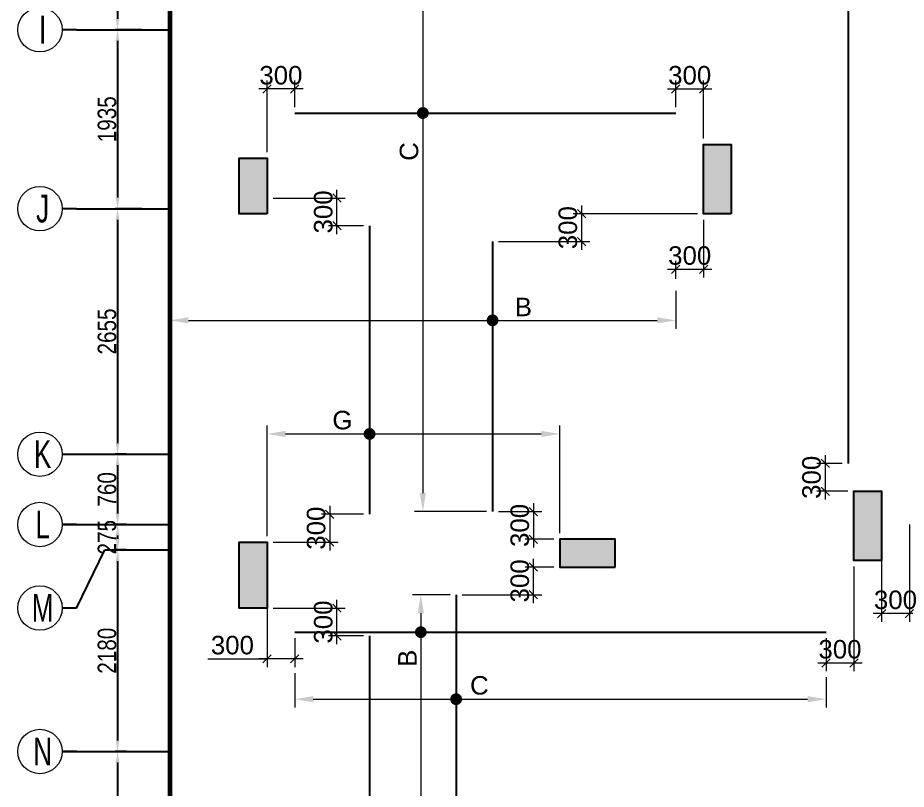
# Model space of a CAD drawing. Header units: millimetres. Extents: x 1123469 to 1752051, y -126924 to 196924.
# Drawn here: x 1561385 to 1570991, y 137396 to 145739 of the extents above; entities that cross this region are included whole.
import ezdxf
from ezdxf.enums import TextEntityAlignment as Align

# ---------------------------------------------------------------- set-up
doc = ezdxf.new("R2010")
doc.units = ezdxf.units.MM
doc.header["$LTSCALE"] = 500
doc.header["$MEASUREMENT"] = 0
doc.header["$PDMODE"] = 34
doc.linetypes.add('CONTINOUS', pattern=[0])
doc.linetypes.add('Site$0$CENTER2', pattern=[1.125, 0.75, -0.125, 0.125, -0.125])
doc.layers.get('Defpoints').update_dxf_attribs({"lineweight": 0})
for name, color, linetype in [('COL. DIM', 3, 'Continuous'), ('GRID', 7, 'Continuous'), ('GRID DIM', 7, 'Continuous'), ('reinf.', 4, 'Continuous'), ('TOWER AREA COLUMN.', 6, 'Continuous')]:
    doc.layers.add(name, color=color, linetype=linetype)
for name, color, linetype, lineweight in [('CUT OUT', 1, 'Continuous', 13), ('dim-M', 1, 'Continuous', 15), ('FOOTING', 1, 'Continuous', 15), ('GRID NO.', 7, 'Continuous', 20), ('TOWER COL HATCH', 253, 'Continuous', 20)]:
    doc.layers.add(name, color=color, linetype=linetype, lineweight=lineweight)
doc.styles.add('3mm', font='arial.ttf')
doc.styles.add('D50', font='arial.ttf', dxfattribs={"width": 0.8})
doc.dimstyles.new('INNER DIM', dxfattribs={"dimtxt": 200, "dimasz": 120, "dimexe": 25, "dimexo": 25, "dimgap": 12, "dimtad": 1, "dimdec": 0, "dimrnd": 5, "dimzin": 0, "dimdsep": 46, "dimtxsty": 'D50', "dimcen": 0.09, "dimdle": 25, "dimclrt": 6, "dimadec": 0, "dimazin": 0, "dimtfac": 1, "dimtdec": 0, "dimtofl": 0, "dimtmove": 1, "dimatfit": 3, "dimfxl": 75, "dimtolj": 1, "dimtzin": 0, "dimarcsym": 0})
doc.dimstyles.new('PARAMVEER', dxfattribs={"dimtxt": 200, "dimasz": 100, "dimexe": 0, "dimexo": 25, "dimgap": 10, "dimtad": 1, "dimdec": 0, "dimrnd": 5, "dimzin": 0, "dimdsep": 46, "dimtxsty": '3mm', "dimblk": 'OBLIQUE', "dimcen": 0.09, "dimdle": 75, "dimclrd": 1, "dimclre": 1, "dimclrt": 3, "dimadec": 0, "dimazin": 0, "dimtfac": 1, "dimtdec": 0, "dimtmove": 1, "dimatfit": 3, "dimfxl": 100, "dimtolj": 1, "dimtzin": 0, "dimlwd": 18, "dimlwe": 5, "dimarcsym": 0})

# ---------------------------------------------------------------- blocks, each defined once
blk = doc.blocks.new('GRID MARK')
at = {"layer": 'GRID NO.', "const_width": 50}
blk.add_lwpolyline([(0, -541), (0, -891)], dxfattribs=at)
at = {"layer": 'GRID NO.'}
blk.add_circle((0, 0), 541, dxfattribs=at)
at = {"layer": 'GRID NO.', "style": 'D50', "width": 0.8}
blk.add_attdef('Y1', text='', height=500, dxfattribs=at).set_placement((-33, -267), align=Align.CENTER)
blk = doc.blocks.new('*D526')
at = {"layer": 'Defpoints', "color": 0, "linetype": 'Continuous', "transparency": 16777216}
for p in [(1562752, 146779.4), (1562464.3, 145609.2), (1562752, 145609.2)]:
    blk.add_point(p, dxfattribs=at)
at = {"layer": 'GRID DIM', "color": 0, "linetype": 'Continuous', "lineweight": -2, "transparency": 16777216}
for p, q in [((1562727, 146779.4), (1562439.3, 146779.4)), ((1562727, 145609.2), (1562439.3, 145609.2))]:
    blk.add_line(p, q, dxfattribs=at)
at = {"layer": 'GRID DIM', "linetype": 'Continuous', "lineweight": -2, "transparency": 16777216}
blk.add_line((1562464.3, 146659.4), (1562464.3, 145729.2), dxfattribs=at)
at = {"layer": 'GRID DIM', "linetype": 'Continuous', "transparency": 16777216}
for points in [[(1562444.3, 146659.4), (1562484.3, 146659.4), (1562464.3, 146779.4)], [(1562444.3, 145729.2), (1562484.3, 145729.2), (1562464.3, 145609.2)]]:
    blk.add_solid(points, dxfattribs=at)
at = {"layer": 'GRID DIM', "linetype": 'Continuous', "transparency": 16777216, "insert": (1562350.2, 146194.3), "char_height": 200, "attachment_point": 5, "rotation": 90, "style": 'D50'}
blk.add_mtext('\\A1;1170', dxfattribs=at)
blk = doc.blocks.new('*D527')
at = {"layer": 'Defpoints', "color": 0, "linetype": 'Continuous', "transparency": 16777216}
for p in [(1562752, 145609.2), (1562464.3, 143674.2), (1562752, 143674.2)]:
    blk.add_point(p, dxfattribs=at)
at = {"layer": 'GRID DIM', "color": 0, "linetype": 'Continuous', "lineweight": -2, "transparency": 16777216}
for p, q in [((1562727, 145609.2), (1562439.3, 145609.2)), ((1562727, 143674.2), (1562439.3, 143674.2))]:
    blk.add_line(p, q, dxfattribs=at)
at = {"layer": 'GRID DIM', "linetype": 'Continuous', "lineweight": -2, "transparency": 16777216}
blk.add_line((1562464.3, 145489.2), (1562464.3, 143794.2), dxfattribs=at)
at = {"layer": 'GRID DIM', "linetype": 'Continuous', "transparency": 16777216}
for points in [[(1562444.3, 145489.2), (1562484.3, 145489.2), (1562464.3, 145609.2)], [(1562444.3, 143794.2), (1562484.3, 143794.2), (1562464.3, 143674.2)]]:
    blk.add_solid(points, dxfattribs=at)
at = {"layer": 'GRID DIM', "linetype": 'Continuous', "transparency": 16777216, "insert": (1562350.2, 144641.7), "char_height": 200, "attachment_point": 5, "rotation": 90, "style": 'D50'}
blk.add_mtext('\\A1;1935', dxfattribs=at)
blk = doc.blocks.new('*D528')
at = {"layer": 'Defpoints', "color": 0, "linetype": 'Continuous', "transparency": 16777216}
for p in [(1562752, 143674.2), (1562464.3, 141019.2), (1562586.6, 141019.2)]:
    blk.add_point(p, dxfattribs=at)
at = {"layer": 'GRID DIM', "color": 0, "linetype": 'Continuous', "lineweight": -2, "transparency": 16777216}
for p, q in [((1562727, 143674.2), (1562439.3, 143674.2)), ((1562561.6, 141019.2), (1562439.3, 141019.2))]:
    blk.add_line(p, q, dxfattribs=at)
at = {"layer": 'GRID DIM', "linetype": 'Continuous', "lineweight": -2, "transparency": 16777216}
blk.add_line((1562464.3, 143554.2), (1562464.3, 141139.2), dxfattribs=at)
at = {"layer": 'GRID DIM', "linetype": 'Continuous', "transparency": 16777216}
for points in [[(1562444.3, 143554.2), (1562484.3, 143554.2), (1562464.3, 143674.2)], [(1562444.3, 141139.2), (1562484.3, 141139.2), (1562464.3, 141019.2)]]:
    blk.add_solid(points, dxfattribs=at)
at = {"layer": 'GRID DIM', "linetype": 'Continuous', "transparency": 16777216, "insert": (1562350.2, 142346.7), "char_height": 200, "attachment_point": 5, "rotation": 90, "style": 'D50'}
blk.add_mtext('\\A1;2655', dxfattribs=at)
blk = doc.blocks.new('*D529')
at = {"layer": 'Defpoints', "color": 0, "linetype": 'Continuous', "transparency": 16777216}
for p in [(1562586.6, 141019.2), (1562464.3, 140259.2), (1562586.6, 140259.2)]:
    blk.add_point(p, dxfattribs=at)
at = {"layer": 'GRID DIM', "color": 0, "linetype": 'Continuous', "lineweight": -2, "transparency": 16777216}
for p, q in [((1562561.6, 141019.2), (1562439.3, 141019.2)), ((1562561.6, 140259.2), (1562439.3, 140259.2))]:
    blk.add_line(p, q, dxfattribs=at)
at = {"layer": 'GRID DIM', "linetype": 'Continuous', "lineweight": -2, "transparency": 16777216}
blk.add_line((1562464.3, 140899.2), (1562464.3, 140379.2), dxfattribs=at)
at = {"layer": 'GRID DIM', "linetype": 'Continuous', "transparency": 16777216}
for points in [[(1562444.3, 140899.2), (1562484.3, 140899.2), (1562464.3, 141019.2)], [(1562444.3, 140379.2), (1562484.3, 140379.2), (1562464.3, 140259.2)]]:
    blk.add_solid(points, dxfattribs=at)
at = {"layer": 'GRID DIM', "linetype": 'Continuous', "transparency": 16777216, "insert": (1562350.2, 140639.2), "char_height": 200, "attachment_point": 5, "rotation": 90, "style": 'D50'}
blk.add_mtext('\\A1;760', dxfattribs=at)
blk = doc.blocks.new('*D530')
at = {"layer": 'Defpoints', "color": 0, "linetype": 'Continuous', "transparency": 16777216}
for p in [(1562586.6, 140259.2), (1562464.3, 139984.4), (1562586.6, 139984.4)]:
    blk.add_point(p, dxfattribs=at)
at = {"layer": 'GRID DIM', "color": 0, "linetype": 'Continuous', "lineweight": -2, "transparency": 16777216}
for p, q in [((1562561.6, 140259.2), (1562439.3, 140259.2)), ((1562561.6, 139984.4), (1562439.3, 139984.4))]:
    blk.add_line(p, q, dxfattribs=at)
at = {"layer": 'GRID DIM', "linetype": 'Continuous', "lineweight": -2, "transparency": 16777216}
blk.add_line((1562464.3, 140139.2), (1562464.3, 140104.4), dxfattribs=at)
at = {"layer": 'GRID DIM', "linetype": 'Continuous', "transparency": 16777216}
for points in [[(1562444.3, 140139.2), (1562484.3, 140139.2), (1562464.3, 140259.2)], [(1562444.3, 140104.4), (1562484.3, 140104.4), (1562464.3, 139984.4)]]:
    blk.add_solid(points, dxfattribs=at)
at = {"layer": 'GRID DIM', "linetype": 'Continuous', "transparency": 16777216, "insert": (1562350.2, 140121.8), "char_height": 200, "attachment_point": 5, "rotation": 90, "style": 'D50'}
blk.add_mtext('\\A1;275', dxfattribs=at)
blk = doc.blocks.new('*D531')
at = {"layer": 'Defpoints', "color": 0, "linetype": 'Continuous', "transparency": 16777216}
for p in [(1562586.6, 139984.4), (1562464.3, 137804.5), (1562586.6, 137804.5)]:
    blk.add_point(p, dxfattribs=at)
at = {"layer": 'GRID DIM', "color": 0, "linetype": 'Continuous', "lineweight": -2, "transparency": 16777216}
for p, q in [((1562561.6, 139984.4), (1562439.3, 139984.4)), ((1562561.6, 137804.5), (1562439.3, 137804.5))]:
    blk.add_line(p, q, dxfattribs=at)
at = {"layer": 'GRID DIM', "linetype": 'Continuous', "lineweight": -2, "transparency": 16777216}
blk.add_line((1562464.3, 139864.4), (1562464.3, 137924.5), dxfattribs=at)
at = {"layer": 'GRID DIM', "linetype": 'Continuous', "transparency": 16777216}
for points in [[(1562444.3, 139864.4), (1562484.3, 139864.4), (1562464.3, 139984.4)], [(1562444.3, 137924.5), (1562484.3, 137924.5), (1562464.3, 137804.5)]]:
    blk.add_solid(points, dxfattribs=at)
at = {"layer": 'GRID DIM', "linetype": 'Continuous', "transparency": 16777216, "insert": (1562350.2, 138894.4), "char_height": 200, "attachment_point": 5, "rotation": 90, "style": 'D50'}
blk.add_mtext('\\A1;2180', dxfattribs=at)
blk = doc.blocks.new('*D532')
at = {"layer": 'Defpoints', "color": 0, "linetype": 'Continuous', "transparency": 16777216}
for p in [(1562586.6, 137804.5), (1562464.3, 135624.3), (1562586.6, 135624.3)]:
    blk.add_point(p, dxfattribs=at)
at = {"layer": 'GRID DIM', "color": 0, "linetype": 'Continuous', "lineweight": -2, "transparency": 16777216}
for p, q in [((1562561.6, 137804.5), (1562439.3, 137804.5)), ((1562561.6, 135624.3), (1562439.3, 135624.3))]:
    blk.add_line(p, q, dxfattribs=at)
at = {"layer": 'GRID DIM', "linetype": 'Continuous', "lineweight": -2, "transparency": 16777216}
blk.add_line((1562464.3, 137684.5), (1562464.3, 135744.3), dxfattribs=at)
at = {"layer": 'GRID DIM', "linetype": 'Continuous', "transparency": 16777216}
for points in [[(1562444.3, 137684.5), (1562484.3, 137684.5), (1562464.3, 137804.5)], [(1562444.3, 135744.3), (1562484.3, 135744.3), (1562464.3, 135624.3)]]:
    blk.add_solid(points, dxfattribs=at)
at = {"layer": 'GRID DIM', "linetype": 'Continuous', "transparency": 16777216, "insert": (1562350.2, 136714.4), "char_height": 200, "attachment_point": 5, "rotation": 90, "style": 'D50'}
blk.add_mtext('\\A1;2180', dxfattribs=at)
blk = doc.blocks.new('3tgra')
at = {"layer": 'TOWER COL HATCH'}
h = blk.add_hatch(color=253, dxfattribs=at)
h.dxf.hatch_style = 1
h.paths.add_polyline_path([(1370960.6, 80596.9), (1370660.6, 80596.9), (1370660.6, 81346.9), (1370960.6, 81346.9)])
h = blk.add_hatch(color=253, dxfattribs=at)
h.dxf.hatch_style = 1
h.paths.add_polyline_path([(1365940.6, 80596.9), (1365640.6, 80596.9), (1365640.6, 81196.9), (1365940.6, 81196.9)])
h = blk.add_hatch(color=253, dxfattribs=at)
h.dxf.hatch_style = 1
h.paths.add_polyline_path([(1372585.5, 76846.9), (1372285.5, 76846.9), (1372285.5, 77596.9), (1372585.5, 77596.9)])
h = blk.add_hatch(color=253, dxfattribs=at)
h.dxf.hatch_style = 1
h.paths.add_polyline_path([(1365940.6, 76331.9), (1365640.6, 76331.9), (1365640.6, 77046.9), (1365940.6, 77046.9)])
h = blk.add_hatch(color=253, dxfattribs=at)
h.dxf.hatch_style = 1
h.paths.add_polyline_path([(1369705.6, 76776.9), (1369705.6, 77076.9), (1369105.6, 77076.9), (1369105.6, 76776.9)])
at = {"layer": 'TOWER AREA COLUMN.', "color": 4}
for points in [[(1370960.6, 80596.9), (1370660.6, 80596.9), (1370660.6, 81346.9), (1370960.6, 81346.9)], [(1365940.6, 80596.9), (1365640.6, 80596.9), (1365640.6, 81196.9), (1365940.6, 81196.9)], [(1372585.5, 76846.9), (1372285.5, 76846.9), (1372285.5, 77596.9), (1372585.5, 77596.9)], [(1365940.6, 76331.9), (1365640.6, 76331.9), (1365640.6, 77046.9), (1365940.6, 77046.9)], [(1369705.6, 76776.9), (1369705.6, 77076.9), (1369105.6, 77076.9), (1369105.6, 76776.9)]]:
    blk.add_lwpolyline(points, close=True, dxfattribs=at)
blk = doc.blocks.new('_Oblique')
at = {"color": 0, "linetype": 'ByBlock', "lineweight": -2}
blk.add_line((-0.5, -0.5), (0.5, 0.5), dxfattribs=at)
blk = doc.blocks.new('*D624')
at = {"layer": 'COL. DIM', "color": 1, "lineweight": 18, "ltscale": 10, "transparency": 16777216}
blk.add_line((1570115.3, 141009.4), (1570115.3, 140529.4), dxfattribs=at)
at = {"layer": 'COL. DIM', "color": 1, "linetype": 'CONTINOUS', "lineweight": 5, "ltscale": 10, "transparency": 16777216}
for p, q in [((1570296.9, 140919.4), (1570025.3, 140919.4)), ((1570359.9, 140619.4), (1570025.3, 140619.4))]:
    blk.add_line(p, q, dxfattribs=at)
at = {"layer": 'Defpoints', "color": 0, "ltscale": 10, "transparency": 16777216}
for p in [(1570361.9, 140919.4), (1570115.3, 140619.4), (1570424.9, 140619.4)]:
    blk.add_point(p, dxfattribs=at)
at = {"layer": 'COL. DIM', "color": 1, "lineweight": 18, "ltscale": 10, "transparency": 16777216, "xscale": 90, "yscale": 90, "zscale": 90}
for p, rotation in [((1570115.3, 140919.4), 90), ((1570115.3, 140619.4), 270)]:
    blk.add_blockref('_Oblique', p, dxfattribs=dict(at, rotation=rotation))
at = {"layer": 'COL. DIM', "color": 3, "ltscale": 10, "transparency": 16777216, "insert": (1569968.1, 140769.4), "char_height": 200, "attachment_point": 5, "rotation": 90, "style": '3mm'}
blk.add_mtext('\\A1;300', dxfattribs=at)
blk = doc.blocks.new('*D625')
at = {"layer": 'COL. DIM', "color": 1, "linetype": 'CONTINOUS', "lineweight": 5, "ltscale": 10, "transparency": 16777216}
for p, q in [((1564080, 144284.4), (1564080, 145059.2)), ((1564380, 144774.1), (1564380, 145059.2))]:
    blk.add_line(p, q, dxfattribs=at)
at = {"layer": 'COL. DIM', "color": 1, "lineweight": 18, "ltscale": 10, "transparency": 16777216}
blk.add_line((1564470, 144969.2), (1563990, 144969.2), dxfattribs=at)
at = {"layer": 'Defpoints', "color": 0, "ltscale": 10, "transparency": 16777216}
for p in [(1564080, 144969.2), (1564380, 144709.1), (1564080, 144219.4)]:
    blk.add_point(p, dxfattribs=at)
at = {"layer": 'COL. DIM', "color": 1, "lineweight": 18, "ltscale": 10, "transparency": 16777216, "xscale": 90, "yscale": 90, "zscale": 90, "rotation": 180}
blk.add_blockref('_Oblique', (1564080, 144969.2), dxfattribs=at)
at = {"layer": 'COL. DIM', "color": 1, "lineweight": 18, "ltscale": 10, "transparency": 16777216, "xscale": 90, "yscale": 90, "zscale": 90}
blk.add_blockref('_Oblique', (1564380, 144969.2), dxfattribs=at)
at = {"layer": 'COL. DIM', "color": 3, "ltscale": 10, "transparency": 16777216, "insert": (1564230, 145116.4), "char_height": 200, "attachment_point": 5, "style": '3mm'}
blk.add_mtext('\\A1;300', dxfattribs=at)
blk = doc.blocks.new('*D626')
at = {"layer": 'COL. DIM', "color": 1, "linetype": 'CONTINOUS', "lineweight": 5, "ltscale": 10, "transparency": 16777216}
for p, q in [((1565773.7, 148629.4), (1565854.7, 148629.4)), ((1566453.7, 140399.4), (1565674.7, 140399.4))]:
    blk.add_line(p, q, dxfattribs=at)
at = {"layer": 'COL. DIM', "color": 1, "lineweight": 18, "ltscale": 10, "transparency": 16777216}
blk.add_line((1565764.7, 148429.4), (1565764.7, 140599.4), dxfattribs=at)
at = {"layer": 'COL. DIM', "color": 1, "ltscale": 10, "transparency": 16777216}
for points in [[(1565731.4, 148429.4), (1565798.1, 148429.4), (1565764.7, 148629.4)], [(1565731.4, 140599.4), (1565798.1, 140599.4), (1565764.7, 140399.4)]]:
    blk.add_solid(points, dxfattribs=at)
at = {"layer": 'Defpoints', "color": 0, "ltscale": 10, "transparency": 16777216}
for p in [(1565708.7, 148629.4), (1565764.7, 140399.4), (1566518.7, 140399.4)]:
    blk.add_point(p, dxfattribs=at)
at = {"layer": 'COL. DIM', "color": 3, "ltscale": 10, "transparency": 16777216, "insert": (1565616.3, 144293), "char_height": 200, "attachment_point": 5, "rotation": 90, "style": '3mm'}
blk.add_mtext('\\A1;C', dxfattribs=at)
blk = doc.blocks.new('*D627')
at = {"layer": 'COL. DIM', "color": 1, "linetype": 'CONTINOUS', "lineweight": 5, "ltscale": 10, "transparency": 16777216}
for p, q in [((1568500, 144774.1), (1568500, 145059.2)), ((1568800, 144434.4), (1568800, 145059.2))]:
    blk.add_line(p, q, dxfattribs=at)
at = {"layer": 'COL. DIM', "color": 1, "lineweight": 18, "ltscale": 10, "transparency": 16777216}
blk.add_line((1568410, 144969.2), (1568890, 144969.2), dxfattribs=at)
at = {"layer": 'Defpoints', "color": 0, "ltscale": 10, "transparency": 16777216}
for p in [(1568800, 144969.2), (1568500, 144709.1), (1568800, 144369.4)]:
    blk.add_point(p, dxfattribs=at)
at = {"layer": 'COL. DIM', "color": 1, "lineweight": 18, "ltscale": 10, "transparency": 16777216, "xscale": 90, "yscale": 90, "zscale": 90, "rotation": 180}
blk.add_blockref('_Oblique', (1568500, 144969.2), dxfattribs=at)
at = {"layer": 'COL. DIM', "color": 1, "lineweight": 18, "ltscale": 10, "transparency": 16777216, "xscale": 90, "yscale": 90, "zscale": 90}
blk.add_blockref('_Oblique', (1568800, 144969.2), dxfattribs=at)
at = {"layer": 'COL. DIM', "color": 3, "ltscale": 10, "transparency": 16777216, "insert": (1568650, 145116.4), "char_height": 200, "attachment_point": 5, "style": '3mm'}
blk.add_mtext('\\A1;300', dxfattribs=at)
blk = doc.blocks.new('*D628')
at = {"layer": 'COL. DIM', "color": 1, "linetype": 'CONTINOUS', "lineweight": 5, "ltscale": 10, "transparency": 16777216}
for p, q in [((1571024.9, 140257.6), (1571024.9, 139206.2)), ((1570724.9, 139940.3), (1570724.9, 139206.2))]:
    blk.add_line(p, q, dxfattribs=at)
at = {"layer": 'COL. DIM', "color": 1, "lineweight": 18, "ltscale": 10, "transparency": 16777216}
blk.add_line((1571114.9, 139296.2), (1570634.9, 139296.2), dxfattribs=at)
at = {"layer": 'Defpoints', "color": 0, "ltscale": 10, "transparency": 16777216}
for p in [(1571024.9, 140322.6), (1570724.9, 140005.3), (1570724.9, 139296.2)]:
    blk.add_point(p, dxfattribs=at)
at = {"layer": 'COL. DIM', "color": 1, "lineweight": 18, "ltscale": 10, "transparency": 16777216, "xscale": 90, "yscale": 90, "zscale": 90, "rotation": 180}
blk.add_blockref('_Oblique', (1570724.9, 139296.2), dxfattribs=at)
at = {"layer": 'COL. DIM', "color": 1, "lineweight": 18, "ltscale": 10, "transparency": 16777216, "xscale": 90, "yscale": 90, "zscale": 90}
blk.add_blockref('_Oblique', (1571024.9, 139296.2), dxfattribs=at)
at = {"layer": 'COL. DIM', "color": 3, "ltscale": 10, "transparency": 16777216, "insert": (1570874.9, 139443.4), "char_height": 200, "attachment_point": 5, "style": '3mm'}
blk.add_mtext('\\A1;300', dxfattribs=at)
blk = doc.blocks.new('*D632')
at = {"layer": 'COL. DIM', "color": 1, "linetype": 'CONTINOUS', "lineweight": 5, "ltscale": 10, "transparency": 16777216}
for p, q in [((1564080, 139434.4), (1564080, 138716.5)), ((1564380, 139029.9), (1564380, 138716.5))]:
    blk.add_line(p, q, dxfattribs=at)
at = {"layer": 'COL. DIM', "color": 1, "lineweight": 18, "ltscale": 10, "transparency": 16777216}
for p, q in [((1563439.8, 138806.5), (1564080, 138806.5)), ((1564470, 138806.5), (1563990, 138806.5))]:
    blk.add_line(p, q, dxfattribs=at)
at = {"layer": 'Defpoints', "color": 0, "ltscale": 10, "transparency": 16777216}
for p in [(1564080, 139499.4), (1564380, 139094.9), (1564080, 138806.5)]:
    blk.add_point(p, dxfattribs=at)
at = {"layer": 'COL. DIM', "color": 1, "lineweight": 18, "ltscale": 10, "transparency": 16777216, "xscale": 90, "yscale": 90, "zscale": 90, "rotation": 180}
blk.add_blockref('_Oblique', (1564080, 138806.5), dxfattribs=at)
at = {"layer": 'COL. DIM', "color": 1, "lineweight": 18, "ltscale": 10, "transparency": 16777216, "xscale": 90, "yscale": 90, "zscale": 90}
blk.add_blockref('_Oblique', (1564380, 138806.5), dxfattribs=at)
at = {"layer": 'COL. DIM', "color": 3, "ltscale": 10, "transparency": 16777216, "insert": (1563705.3, 138953.7), "char_height": 200, "attachment_point": 5, "style": '3mm'}
blk.add_mtext('\\A1;300', dxfattribs=at)
blk = doc.blocks.new('*D633')
at = {"layer": 'COL. DIM', "color": 1, "linetype": 'CONTINOUS', "lineweight": 5, "ltscale": 10, "transparency": 16777216}
for p, q in [((1566059.3, 139499.4), (1565652.8, 139499.4)), ((1566059.3, 136039.3), (1565652.8, 136039.3))]:
    blk.add_line(p, q, dxfattribs=at)
at = {"layer": 'COL. DIM', "color": 1, "lineweight": 18, "ltscale": 10, "transparency": 16777216}
blk.add_line((1565742.8, 139299.4), (1565742.8, 136239.3), dxfattribs=at)
at = {"layer": 'COL. DIM', "color": 1, "ltscale": 10, "transparency": 16777216}
for points in [[(1565709.5, 139299.4), (1565776.2, 139299.4), (1565742.8, 139499.4)], [(1565709.5, 136239.3), (1565776.2, 136239.3), (1565742.8, 136039.3)]]:
    blk.add_solid(points, dxfattribs=at)
at = {"layer": 'Defpoints', "color": 0, "ltscale": 10, "transparency": 16777216}
for p in [(1566124.3, 139499.4), (1565742.8, 136039.3), (1566124.3, 136039.3)]:
    blk.add_point(p, dxfattribs=at)
at = {"layer": 'COL. DIM', "color": 3, "ltscale": 10, "transparency": 16777216, "insert": (1565597.8, 138812.1), "char_height": 200, "attachment_point": 5, "rotation": 90, "style": '3mm'}
blk.add_mtext('\\A1;B', dxfattribs=at)
blk = doc.blocks.new('*D634')
at = {"layer": 'COL. DIM', "color": 1, "linetype": 'CONTINOUS', "lineweight": 5, "ltscale": 10, "transparency": 16777216}
for p, q in [((1570424.9, 139804.4), (1570424.9, 138671.5)), ((1570124.9, 139029.9), (1570124.9, 138671.5))]:
    blk.add_line(p, q, dxfattribs=at)
at = {"layer": 'COL. DIM', "color": 1, "lineweight": 18, "ltscale": 10, "transparency": 16777216}
blk.add_line((1570034.9, 138761.5), (1570514.9, 138761.5), dxfattribs=at)
at = {"layer": 'Defpoints', "color": 0, "ltscale": 10, "transparency": 16777216}
for p in [(1570424.9, 139869.4), (1570124.9, 139094.9), (1570424.9, 138761.5)]:
    blk.add_point(p, dxfattribs=at)
at = {"layer": 'COL. DIM', "color": 1, "lineweight": 18, "ltscale": 10, "transparency": 16777216, "xscale": 90, "yscale": 90, "zscale": 90, "rotation": 180}
blk.add_blockref('_Oblique', (1570124.9, 138761.5), dxfattribs=at)
at = {"layer": 'COL. DIM', "color": 1, "lineweight": 18, "ltscale": 10, "transparency": 16777216, "xscale": 90, "yscale": 90, "zscale": 90}
blk.add_blockref('_Oblique', (1570424.9, 138761.5), dxfattribs=at)
at = {"layer": 'COL. DIM', "color": 3, "ltscale": 10, "transparency": 16777216, "insert": (1570274.9, 138908.7), "char_height": 200, "attachment_point": 5, "style": '3mm'}
blk.add_mtext('\\A1;300', dxfattribs=at)
blk = doc.blocks.new('*D673')
at = {"layer": 'COL. DIM', "color": 1, "linetype": 'CONTINOUS', "lineweight": 5, "ltscale": 10, "transparency": 16777216}
for p, q in [((1563030, 143079.7), (1563030, 142376.9)), ((1568500, 142787.5), (1568500, 142376.9))]:
    blk.add_line(p, q, dxfattribs=at)
at = {"layer": 'COL. DIM', "color": 1, "lineweight": 18, "ltscale": 10, "transparency": 16777216}
blk.add_line((1563230, 142466.9), (1568300, 142466.9), dxfattribs=at)
at = {"layer": 'COL. DIM', "color": 1, "ltscale": 10, "transparency": 16777216}
for points in [[(1563230, 142500.2), (1563230, 142433.5), (1563030, 142466.9)], [(1568300, 142500.2), (1568300, 142433.5), (1568500, 142466.9)]]:
    blk.add_solid(points, dxfattribs=at)
at = {"layer": 'Defpoints', "color": 0, "ltscale": 10, "transparency": 16777216}
for p in [(1563030, 143144.7), (1568500, 142852.5), (1568500, 142466.9)]:
    blk.add_point(p, dxfattribs=at)
at = {"layer": 'COL. DIM', "color": 3, "ltscale": 10, "transparency": 16777216, "insert": (1566851.6, 142611.9), "char_height": 200, "width": 21.479, "attachment_point": 5, "style": '3mm'}
blk.add_mtext('\\A1;B', dxfattribs=at)
blk = doc.blocks.new('*D679')
at = {"layer": 'COL. DIM', "color": 1, "linetype": 'CONTINOUS', "lineweight": 5, "ltscale": 10, "transparency": 16777216}
for p, q in [((1564380, 138651.5), (1564380, 138280.1)), ((1570124.9, 138606.5), (1570124.9, 138280.1))]:
    blk.add_line(p, q, dxfattribs=at)
at = {"layer": 'COL. DIM', "color": 1, "lineweight": 18, "ltscale": 10, "transparency": 16777216}
blk.add_line((1564580, 138370.1), (1569924.9, 138370.1), dxfattribs=at)
at = {"layer": 'COL. DIM', "color": 1, "ltscale": 10, "transparency": 16777216}
for points in [[(1564580, 138403.4), (1564580, 138336.7), (1564380, 138370.1)], [(1569924.9, 138403.4), (1569924.9, 138336.7), (1570124.9, 138370.1)]]:
    blk.add_solid(points, dxfattribs=at)
at = {"layer": 'Defpoints', "color": 0, "ltscale": 10, "transparency": 16777216}
for p in [(1564380, 138716.5), (1570124.9, 138671.5), (1570124.9, 138370.1)]:
    blk.add_point(p, dxfattribs=at)
at = {"layer": 'COL. DIM', "color": 3, "ltscale": 10, "transparency": 16777216, "insert": (1566375.8, 138518.5), "char_height": 200, "width": 21.479, "attachment_point": 5, "style": '3mm'}
blk.add_mtext('\\A1;C', dxfattribs=at)
blk = doc.blocks.new('*D823')
at = {"layer": 'COL. DIM', "color": 1, "linetype": 'CONTINOUS', "lineweight": 5, "ltscale": 10, "transparency": 16777216}
for p, q in [((1568735, 143619.4), (1567390.8, 143619.4)), ((1566583.7, 143319.4), (1567570.8, 143319.4))]:
    blk.add_line(p, q, dxfattribs=at)
at = {"layer": 'COL. DIM', "color": 1, "lineweight": 18, "ltscale": 10, "transparency": 16777216}
blk.add_line((1567480.8, 143709.4), (1567480.8, 143229.4), dxfattribs=at)
at = {"layer": 'Defpoints', "color": 0, "ltscale": 10, "transparency": 16777216}
for p in [(1568800, 143619.4), (1566518.7, 143319.4), (1567480.8, 143319.4)]:
    blk.add_point(p, dxfattribs=at)
at = {"layer": 'COL. DIM', "color": 1, "lineweight": 18, "ltscale": 10, "transparency": 16777216, "xscale": 90, "yscale": 90, "zscale": 90}
for p, rotation in [((1567480.8, 143619.4), 90), ((1567480.8, 143319.4), 270)]:
    blk.add_blockref('_Oblique', p, dxfattribs=dict(at, rotation=rotation))
at = {"layer": 'COL. DIM', "color": 3, "ltscale": 10, "transparency": 16777216, "insert": (1567333.6, 143469.4), "char_height": 200, "attachment_point": 5, "rotation": 90, "style": '3mm'}
blk.add_mtext('\\A1;300', dxfattribs=at)
blk = doc.blocks.new('*D826')
at = {"layer": 'COL. DIM', "color": 1, "lineweight": 18, "ltscale": 10, "transparency": 16777216}
blk.add_line((1564835.9, 138964.4), (1564835.9, 139444.4), dxfattribs=at)
at = {"layer": 'COL. DIM', "color": 1, "linetype": 'CONTINOUS', "lineweight": 5, "ltscale": 10, "transparency": 16777216}
for p, q in [((1564145, 139354.4), (1564925.9, 139354.4)), ((1565123.9, 139054.4), (1564745.9, 139054.4))]:
    blk.add_line(p, q, dxfattribs=at)
at = {"layer": 'Defpoints', "color": 0, "ltscale": 10, "transparency": 16777216}
for p in [(1564080, 139354.4), (1564835.9, 139354.4), (1565188.9, 139054.4)]:
    blk.add_point(p, dxfattribs=at)
at = {"layer": 'COL. DIM', "color": 1, "lineweight": 18, "ltscale": 10, "transparency": 16777216, "xscale": 90, "yscale": 90, "zscale": 90}
for p, rotation in [((1564835.9, 139354.4), 90), ((1564835.9, 139054.4), 270)]:
    blk.add_blockref('_Oblique', p, dxfattribs=dict(at, rotation=rotation))
at = {"layer": 'COL. DIM', "color": 3, "ltscale": 10, "transparency": 16777216, "insert": (1564688.7, 139204.4), "char_height": 200, "attachment_point": 5, "rotation": 90, "style": '3mm'}
blk.add_mtext('\\A1;300', dxfattribs=at)
blk = doc.blocks.new('*D827')
at = {"layer": 'COL. DIM', "color": 1, "linetype": 'CONTINOUS', "lineweight": 5, "ltscale": 10, "transparency": 16777216}
for p, q in [((1564080, 140134.4), (1564080, 141328.5)), ((1567245, 140164.4), (1567245, 141328.5))]:
    blk.add_line(p, q, dxfattribs=at)
at = {"layer": 'COL. DIM', "color": 1, "lineweight": 18, "ltscale": 10, "transparency": 16777216}
blk.add_line((1564280, 141238.5), (1567045, 141238.5), dxfattribs=at)
at = {"layer": 'COL. DIM', "color": 1, "ltscale": 10, "transparency": 16777216}
for points in [[(1564280, 141271.9), (1564280, 141205.2), (1564080, 141238.5)], [(1567045, 141271.9), (1567045, 141205.2), (1567245, 141238.5)]]:
    blk.add_solid(points, dxfattribs=at)
at = {"layer": 'Defpoints', "color": 0, "ltscale": 10, "transparency": 16777216}
for p in [(1567245, 141238.5), (1564080, 140069.4), (1567245, 140099.4)]:
    blk.add_point(p, dxfattribs=at)
at = {"layer": 'COL. DIM', "color": 3, "ltscale": 10, "transparency": 16777216, "insert": (1564895, 141386.9), "char_height": 200, "width": 21.479, "attachment_point": 5, "style": '3mm'}
blk.add_mtext('\\A1;G', dxfattribs=at)
blk = doc.blocks.new('*D829')
at = {"layer": 'COL. DIM', "color": 1, "lineweight": 18, "ltscale": 10, "transparency": 16777216}
blk.add_line((1564758.9, 140459.4), (1564758.9, 139979.4), dxfattribs=at)
at = {"layer": 'COL. DIM', "color": 1, "linetype": 'CONTINOUS', "lineweight": 5, "ltscale": 10, "transparency": 16777216}
for p, q in [((1565123.9, 140369.4), (1564668.9, 140369.4)), ((1564145, 140069.4), (1564848.9, 140069.4))]:
    blk.add_line(p, q, dxfattribs=at)
at = {"layer": 'Defpoints', "color": 0, "ltscale": 10, "transparency": 16777216}
for p in [(1565188.9, 140369.4), (1564080, 140069.4), (1564758.9, 140069.4)]:
    blk.add_point(p, dxfattribs=at)
at = {"layer": 'COL. DIM', "color": 1, "lineweight": 18, "ltscale": 10, "transparency": 16777216, "xscale": 90, "yscale": 90, "zscale": 90}
for p, rotation in [((1564758.9, 140369.4), 90), ((1564758.9, 140069.4), 270)]:
    blk.add_blockref('_Oblique', p, dxfattribs=dict(at, rotation=rotation))
at = {"layer": 'COL. DIM', "color": 3, "ltscale": 10, "transparency": 16777216, "insert": (1564611.7, 140219.4), "char_height": 200, "attachment_point": 5, "rotation": 90, "style": '3mm'}
blk.add_mtext('\\A1;300', dxfattribs=at)
blk = doc.blocks.new('*D828')
at = {"layer": 'COL. DIM', "color": 1, "lineweight": 18, "ltscale": 10, "transparency": 16777216}
blk.add_line((1564835.9, 143399.5), (1564835.9, 143879.5), dxfattribs=at)
at = {"layer": 'COL. DIM', "color": 1, "linetype": 'CONTINOUS', "lineweight": 5, "ltscale": 10, "transparency": 16777216}
for p, q in [((1564145, 143789.5), (1564925.9, 143789.5)), ((1565123.9, 143489.5), (1564745.9, 143489.5))]:
    blk.add_line(p, q, dxfattribs=at)
at = {"layer": 'Defpoints', "color": 0, "ltscale": 10, "transparency": 16777216}
for p in [(1564080, 143789.5), (1564835.9, 143789.5), (1565188.9, 143489.5)]:
    blk.add_point(p, dxfattribs=at)
at = {"layer": 'COL. DIM', "color": 1, "lineweight": 18, "ltscale": 10, "transparency": 16777216, "xscale": 90, "yscale": 90, "zscale": 90}
for p, rotation in [((1564835.9, 143789.5), 90), ((1564835.9, 143489.5), 270)]:
    blk.add_blockref('_Oblique', p, dxfattribs=dict(at, rotation=rotation))
at = {"layer": 'COL. DIM', "color": 3, "ltscale": 10, "transparency": 16777216, "insert": (1564688.7, 143639.5), "char_height": 200, "attachment_point": 5, "rotation": 90, "style": '3mm'}
blk.add_mtext('\\A1;300', dxfattribs=at)
blk = doc.blocks.new('*D830')
at = {"layer": 'COL. DIM', "color": 1, "lineweight": 18, "ltscale": 10, "transparency": 16777216}
blk.add_line((1566960.8, 140489.4), (1566960.8, 140009.4), dxfattribs=at)
at = {"layer": 'COL. DIM', "color": 1, "linetype": 'CONTINOUS', "lineweight": 5, "ltscale": 10, "transparency": 16777216}
for p, q in [((1566583.7, 140399.4), (1567050.8, 140399.4)), ((1567180, 140099.4), (1566870.8, 140099.4))]:
    blk.add_line(p, q, dxfattribs=at)
at = {"layer": 'Defpoints', "color": 0, "ltscale": 10, "transparency": 16777216}
for p in [(1566518.7, 140399.4), (1566960.8, 140099.4), (1567245, 140099.4)]:
    blk.add_point(p, dxfattribs=at)
at = {"layer": 'COL. DIM', "color": 1, "lineweight": 18, "ltscale": 10, "transparency": 16777216, "xscale": 90, "yscale": 90, "zscale": 90}
for p, rotation in [((1566960.8, 140399.4), 90), ((1566960.8, 140099.4), 270)]:
    blk.add_blockref('_Oblique', p, dxfattribs=dict(at, rotation=rotation))
at = {"layer": 'COL. DIM', "color": 3, "ltscale": 10, "transparency": 16777216, "insert": (1566813.6, 140249.4), "char_height": 200, "attachment_point": 5, "rotation": 90, "style": '3mm'}
blk.add_mtext('\\A1;300', dxfattribs=at)
blk = doc.blocks.new('*D840')
at = {"layer": 'COL. DIM', "color": 1, "lineweight": 18, "ltscale": 10, "transparency": 16777216}
blk.add_line((1566960.8, 139409.4), (1566960.8, 139889.4), dxfattribs=at)
at = {"layer": 'COL. DIM', "color": 1, "linetype": 'CONTINOUS', "lineweight": 5, "ltscale": 10, "transparency": 16777216}
for p, q in [((1567180, 139799.4), (1566870.8, 139799.4)), ((1566189.3, 139499.4), (1567050.8, 139499.4))]:
    blk.add_line(p, q, dxfattribs=at)
at = {"layer": 'Defpoints', "color": 0, "ltscale": 10, "transparency": 16777216}
for p in [(1566960.8, 139799.4), (1567245, 139799.4), (1566124.3, 139499.4)]:
    blk.add_point(p, dxfattribs=at)
at = {"layer": 'COL. DIM', "color": 1, "lineweight": 18, "ltscale": 10, "transparency": 16777216, "xscale": 90, "yscale": 90, "zscale": 90}
for p, rotation in [((1566960.8, 139799.4), 90), ((1566960.8, 139499.4), 270)]:
    blk.add_blockref('_Oblique', p, dxfattribs=dict(at, rotation=rotation))
at = {"layer": 'COL. DIM', "color": 3, "ltscale": 10, "transparency": 16777216, "insert": (1566813.6, 139649.4), "char_height": 200, "attachment_point": 5, "rotation": 90, "style": '3mm'}
blk.add_mtext('\\A1;300', dxfattribs=at)
blk = doc.blocks.new('*D873')
at = {"layer": 'COL. DIM', "color": 1, "linetype": 'CONTINOUS', "lineweight": 5, "ltscale": 10, "transparency": 16777216}
for p, q in [((1568800, 143554.4), (1568800, 142929.5)), ((1568500, 142917.5), (1568500, 143109.5))]:
    blk.add_line(p, q, dxfattribs=at)
at = {"layer": 'COL. DIM', "color": 1, "lineweight": 18, "ltscale": 10, "transparency": 16777216}
blk.add_line((1568410, 143019.5), (1568890, 143019.5), dxfattribs=at)
at = {"layer": 'Defpoints', "color": 0, "ltscale": 10, "transparency": 16777216}
for p in [(1568800, 143619.4), (1568800, 143019.5), (1568500, 142852.5)]:
    blk.add_point(p, dxfattribs=at)
at = {"layer": 'COL. DIM', "color": 1, "lineweight": 18, "ltscale": 10, "transparency": 16777216, "xscale": 90, "yscale": 90, "zscale": 90, "rotation": 180}
blk.add_blockref('_Oblique', (1568500, 143019.5), dxfattribs=at)
at = {"layer": 'COL. DIM', "color": 1, "lineweight": 18, "ltscale": 10, "transparency": 16777216, "xscale": 90, "yscale": 90, "zscale": 90}
blk.add_blockref('_Oblique', (1568800, 143019.5), dxfattribs=at)
at = {"layer": 'COL. DIM', "color": 3, "ltscale": 10, "transparency": 16777216, "insert": (1568650, 143166.7), "char_height": 200, "attachment_point": 5, "style": '3mm'}
blk.add_mtext('\\A1;300', dxfattribs=at)

msp = doc.modelspace()

# ---------------------------------------------------------------- linework, layer by layer
at = {"layer": 'dim-M', "color": 4, "ltscale": 10, "const_width": 63.8}
for points in [[(1565732.8, 144709.1, 1), (1565796.6, 144709.1, 1)], [(1566486.8, 142466.9, 1), (1566550.6, 142466.9, 1)], [(1565157.1, 141238.5, 1), (1565220.8, 141238.5, 1)], [(1565711, 139094.9, 1), (1565774.7, 139094.9, 1)], [(1566092.4, 138370.1, 1), (1566156.2, 138370.1, 1)]]:
    msp.add_lwpolyline(points, format="xyb", close=True, dxfattribs=at)
at = {"layer": 'FOOTING', "color": 3, "ltscale": 10, "const_width": 50}
msp.add_lwpolyline([(1615100, 139394.2), (1588920, 139394.2), (1588920, 126979.3), (1580365, 126979.3), (1580365, 126464.3), (1571585, 126464.3), (1571585, 126979.3), (1563030, 126979.3), (1563030, 148629.4), (1574119.9, 148629.4), (1574119.9, 158914.1), (1582994.9, 158914.1), (1582994.9, 157414.1), (1586944.9, 157414.1), (1586944.9, 156599.2), (1588640, 156599.2), (1588640, 155194.2), (1615380, 155194.2)], dxfattribs=at)
at = {"layer": 'GRID', "color": 16, "linetype": 'Site$0$CENTER2', "ltscale": 3}
for points in [[(1562020.2, 145609.2), (1563030, 145609.2)], [(1562020.2, 143674.2), (1563030, 143674.2)], [(1562020.2, 141019.2), (1563030, 141019.2)], [(1562020.2, 140259.2), (1563030, 140259.2)], [(1562020.2, 139355.9), (1562324.5, 139984.4), (1563030, 139984.4)], [(1562020.2, 137804.5), (1563030, 137804.5)]]:
    msp.add_lwpolyline(points, dxfattribs=at)
at = {"layer": 'reinf.', "color": 4, "ltscale": 10}
for p, q in [((1570361.9, 148629.4), (1570361.9, 140919.4)), ((1565188.9, 143489.5), (1565188.9, 140369.4)), ((1566518.7, 143319.4), (1566518.7, 140399.4)), ((1566124.3, 139499.4), (1566124.3, 136039.3)), ((1565188.9, 139054.4), (1565188.9, 136554.3))]:
    msp.add_line(p, q, dxfattribs=at)
at = {"layer": 'reinf.', "color": 4, "ltscale": 1.4}
for p, q in [((1564380, 144709.1), (1568500, 144709.1)), ((1564380, 139094.9), (1570124.9, 139094.9))]:
    msp.add_line(p, q, dxfattribs=at)

# ---------------------------------------------------------------- block references
at = {"layer": 'CUT OUT', "color": 4}
msp.add_blockref('3tgra', (198139.3, 63022.5), dxfattribs=at)
at = {"layer": 'GRID NO.'}
ref = msp.add_blockref('GRID MARK', (1561624.9, 145609.2), dxfattribs=dict(at, xscale=0.443520000003279, yscale=0.443520000003279, zscale=0.443520000003279, rotation=90))
ref.add_attrib('Y1', 'I', dxfattribs={"height": 300, "style": 'D50', "width": 0.669886}).set_placement((1561653.9, 145610.3), align=Align.MIDDLE_CENTER)
ref = msp.add_blockref('GRID MARK', (1561624.9, 143674.2), dxfattribs=dict(at, xscale=0.443520000003279, yscale=0.443520000003279, zscale=0.443520000003279, rotation=90))
ref.add_attrib('Y1', 'J', dxfattribs={"height": 300, "style": 'D50', "width": 0.669886}).set_placement((1561653.9, 143675.3), align=Align.MIDDLE_CENTER)
ref = msp.add_blockref('GRID MARK', (1561624.9, 141019.2), dxfattribs=dict(at, xscale=0.443520000003279, yscale=0.443520000003279, zscale=0.443520000003279, rotation=90))
ref.add_attrib('Y1', 'K', dxfattribs={"height": 300, "style": 'D50', "width": 0.669886}).set_placement((1561653.9, 141020.3), align=Align.MIDDLE_CENTER)
ref = msp.add_blockref('GRID MARK', (1561624.9, 140259.2), dxfattribs=dict(at, xscale=0.443520000003279, yscale=0.443520000003279, zscale=0.443520000003279, rotation=90))
ref.add_attrib('Y1', 'L', dxfattribs={"height": 300, "style": 'D50', "width": 0.669886}).set_placement((1561653.9, 140260.3), align=Align.MIDDLE_CENTER)
ref = msp.add_blockref('GRID MARK', (1561624.9, 139355.9), dxfattribs=dict(at, xscale=0.443520000003279, yscale=0.443520000003279, zscale=0.443520000003279, rotation=90))
ref.add_attrib('Y1', 'M', dxfattribs={"height": 300, "style": 'D50', "width": 0.669886}).set_placement((1561653.9, 139356.9), align=Align.MIDDLE_CENTER)
ref = msp.add_blockref('GRID MARK', (1561624.9, 137804.5), dxfattribs=dict(at, xscale=0.443520000003279, yscale=0.443520000003279, zscale=0.443520000003279, rotation=90))
ref.add_attrib('Y1', 'N', dxfattribs={"height": 300, "style": 'D50', "width": 0.669886}).set_placement((1561653.9, 137805.5), align=Align.MIDDLE_CENTER)

# ---------------------------------------------------------------- dimensions: what is measured, and where the dimension line sits
at = {"layer": 'COL. DIM', "color": 6, "ltscale": 10}
for base, p1, p2, text, picture, middle in [((1565764.7, 140399.4), (1565708.7, 148629.4), (1566518.7, 140399.4), 'C', '*D626', (1565764.7, 144293)), ((1565742.8, 136039.3), (1566124.3, 139499.4), (1566124.3, 136039.3), 'B', '*D633', (1565742.8, 138812.1))]:
    dim = msp.add_linear_dim(base=base, p1=p1, p2=p2, angle=90, text=text, dimstyle='PARAMVEER', override={"dimasz": 200, "dimexe": 90, "dimexo": 65, "dimgap": 45, "dimpost": '\\X', "dimsah": 1, "dimdle": 90, "dimfxl": 0.18, "dimarcsym": 1}, dxfattribs=at)
    dim.commit()
    dim.dimension.update_dxf_attribs({"geometry": picture, "text_midpoint": middle, "dimtype": 160})
for base, p1, p2, angle, picture, middle in [((1564080, 144969.2), (1564380, 144709.1), (1564080, 144219.4), 180, '*D625', (1564230, 144969.2)), ((1564835.9, 143789.5), (1565188.9, 143489.5), (1564080, 143789.5), 270, '*D828', (1564835.9, 143639.5)), ((1567480.8, 143319.4), (1568800, 143619.4), (1566518.7, 143319.4), 90, '*D823', (1567480.8, 143469.4)), ((1570115.3, 140619.4), (1570361.9, 140919.4), (1570424.9, 140619.4), 90, '*D624', (1570115.3, 140769.4)), ((1564758.9, 140069.4), (1565188.9, 140369.4), (1564080, 140069.4), 90, '*D829', (1564758.9, 140219.4)), ((1566960.8, 140099.4), (1566518.7, 140399.4), (1567245, 140099.4), 90, '*D830', (1566960.8, 140249.4)), ((1570724.9, 139296.2), (1571024.9, 140322.6), (1570724.9, 140005.3), 180, '*D628', (1570874.9, 139296.2)), ((1566960.8, 139799.4), (1566124.3, 139499.4), (1567245, 139799.4), 270, '*D840', (1566960.8, 139649.4)), ((1564080, 138806.5), (1564380, 139094.9), (1564080, 139499.4), 180, '*D632', (1563705.3, 138806.5)), ((1564835.9, 139354.4), (1565188.9, 139054.4), (1564080, 139354.4), 270, '*D826', (1564835.9, 139204.4))]:
    dim = msp.add_linear_dim(base=base, p1=p1, p2=p2, angle=angle, dimstyle='PARAMVEER', override={"dimasz": 90, "dimexe": 90, "dimexo": 65, "dimgap": 45, "dimpost": '\\X', "dimdle": 90, "dimfxl": 0.18, "dimarcsym": 1}, dxfattribs=at)
    dim.commit()
    dim.dimension.update_dxf_attribs({"geometry": picture, "text_midpoint": middle, "dimtype": 160})
for base, p1, p2, picture, middle in [((1568800, 144969.2), (1568500, 144709.1), (1568800, 144369.4), '*D627', (1568650, 144969.2)), ((1568800, 143019.5), (1568500, 142852.5), (1568800, 143619.4), '*D873', (1568650, 143019.5)), ((1570424.9, 138761.5), (1570124.9, 139094.9), (1570424.9, 139869.4), '*D634', (1570274.9, 138761.5))]:
    dim = msp.add_linear_dim(base=base, p1=p1, p2=p2, dimstyle='PARAMVEER', override={"dimasz": 90, "dimexe": 90, "dimexo": 65, "dimgap": 45, "dimpost": '\\X', "dimdle": 90, "dimfxl": 0.18, "dimarcsym": 1}, dxfattribs=at)
    dim.commit()
    dim.dimension.update_dxf_attribs({"geometry": picture, "text_midpoint": middle, "dimtype": 160})
for base, p1, p2, text, picture, middle in [((1568500, 142466.9), (1563030, 143144.7), (1568500, 142852.5), 'B', '*D673', (1566851.6, 142466.9)), ((1567245, 141238.5), (1564080, 140069.4), (1567245, 140099.4), 'G', '*D827', (1564895, 141238.5)), ((1570124.9, 138370.1), (1564380, 138716.5), (1570124.9, 138671.5), 'C', '*D679', (1566375.8, 138370.1))]:
    dim = msp.add_linear_dim(base=base, p1=p1, p2=p2, text=text, dimstyle='PARAMVEER', override={"dimasz": 200, "dimexe": 90, "dimexo": 65, "dimgap": 45, "dimpost": '\\X', "dimsah": 1, "dimdle": 90, "dimfxl": 0.18, "dimarcsym": 1}, dxfattribs=at)
    dim.commit()
    dim.dimension.update_dxf_attribs({"geometry": picture, "text_midpoint": middle, "dimtype": 160})
at = {"layer": 'GRID DIM', "color": 0, "linetype": 'Continuous'}
for base, p1, p2, picture, middle in [((1562464.3, 145609.2), (1562752, 146779.4), (1562752, 145609.2), '*D526', (1562350.2, 146194.3)), ((1562464.3, 143674.2), (1562752, 145609.2), (1562752, 143674.2), '*D527', (1562350.2, 144641.7)), ((1562464.3, 141019.2), (1562752, 143674.2), (1562586.6, 141019.2), '*D528', (1562350.2, 142346.7)), ((1562464.3, 140259.2), (1562586.6, 141019.2), (1562586.6, 140259.2), '*D529', (1562350.2, 140639.2)), ((1562464.3, 137804.5), (1562586.6, 139984.4), (1562586.6, 137804.5), '*D531', (1562350.2, 138894.4)), ((1562464.3, 135624.3), (1562586.6, 137804.5), (1562586.6, 135624.3), '*D532', (1562350.2, 136714.4))]:
    dim = msp.add_linear_dim(base=base, p1=p1, p2=p2, angle=90, dimstyle='INNER DIM', override={"dimclrd": 256, "dimclrt": 256}, dxfattribs=at)
    dim.commit()
    dim.dimension.update_dxf_attribs({"geometry": picture, "text_midpoint": middle})
dim = msp.add_linear_dim(base=(1562464.3, 139984.4), p1=(1562586.6, 140259.2), p2=(1562586.6, 139984.4), angle=90, dimstyle='INNER DIM', override={"dimclrd": 256, "dimclrt": 256}, dxfattribs=at)
dim.commit()
dim.dimension.update_dxf_attribs({"geometry": '*D530', "text_midpoint": (1562464.3, 140121.8), "dimtype": 160})

doc.saveas('drawing.dxf')
